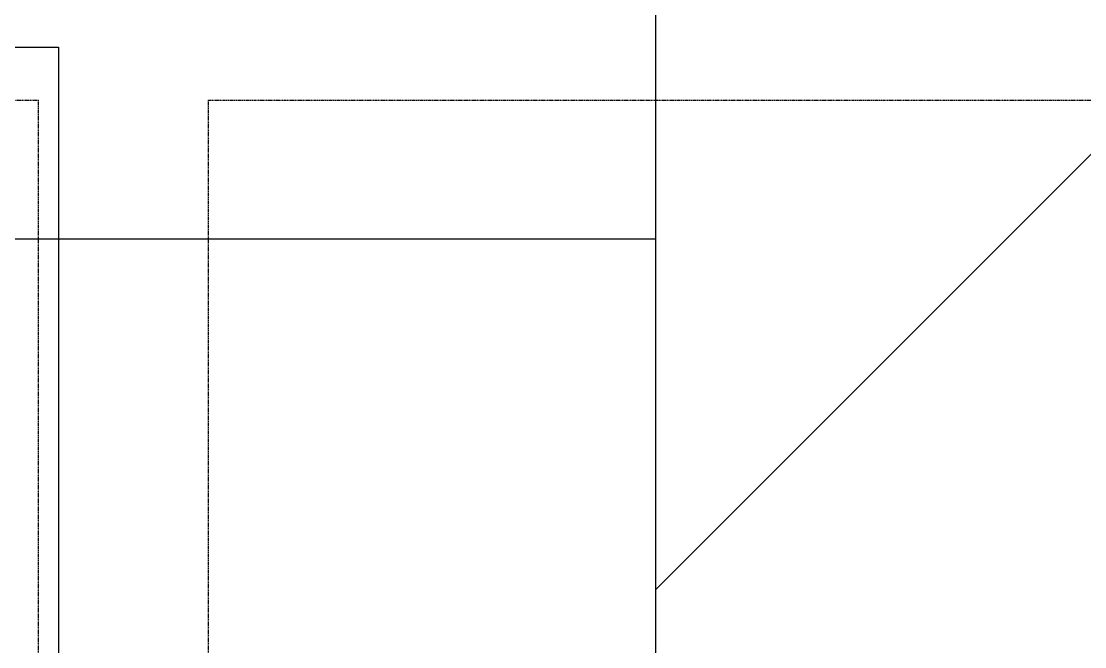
# Model space of a CAD drawing. Extents: x 0 to 160756, y 0 to 229247.
# Drawn here: x 58395 to 60893, y 97917 to 99386 of the extents above; entities that cross this region are included whole.
import ezdxf
from ezdxf.xclip import XClip

# ---------------------------------------------------------------- set-up
doc = ezdxf.new("R2010")
doc.units = 0
doc.header["$LTSCALE"] = 10
doc.header["$XCLIPFRAME"] = 2
doc.linetypes.add('H12設備棟3F$0$HIDDEN', pattern=[0.375, 0.25, -0.125])
for name, color, linetype in [('H12設備棟3F$0$ARC-BEAM', 252, 'H12設備棟3F$0$HIDDEN'), ('H12設備棟3F$0$\uf4c9\ue50a', 252, 'Continuous'), ('XCM7Q30CDA-200K$0$搬運通道', 2, 'Continuous')]:
    doc.layers.add(name, color=color, linetype=linetype)

# ---------------------------------------------------------------- blocks, each defined once
blk = doc.blocks.new('H12設備棟3F')
at = {"layer": 'H12設備棟3F$0$ARC-BEAM'}
for p, q in [((54410.2, 99200.3), (58435.2, 99200.3)), ((58435.2, 95250.3), (58435.2, 99200.3)), ((58835.2, 95250.3), (58835.2, 99200.3)), ((58835.2, 99200.3), (62860.2, 99200.3))]:
    blk.add_line(p, q, dxfattribs=at)
at = {"layer": 'H12設備棟3F$0$\uf4c9\ue50a'}
blk.add_lwpolyline([(59885.2, 96375.3), (55885.2, 96375.3), (55885.2, 98875.3), (59885.2, 98875.3)], close=True, dxfattribs=at)
blk = doc.blocks.new('XCM7Q30CDA-200K')
at = {"layer": 'XCM7Q30CDA-200K$0$搬運通道'}
h = blk.add_hatch(dxfattribs=at)
h.set_pattern_fill('ANSI31', color=256, scale=500)
h.paths.add_polyline_path([(62385.2, 103104.6), (59885.2, 103104.6), (59885.2, 68225.3), (62385.2, 68225.3)])
blk.add_lwpolyline([(58482.2, 95293.9), (54832.5, 95293.9), (54832.5, 99325), (58482.2, 99325)], close=True)
blk.add_lwpolyline([(62385.2, 103104.6), (59885.2, 103104.6), (59885.2, 68225.3), (62385.2, 68225.3)], close=True, dxfattribs=at)

msp = doc.modelspace()

# ---------------------------------------------------------------- block references
msp.add_blockref('XCM7Q30CDA-200K', (0, 0))
ref = msp.add_blockref('H12設備棟3F', (0, 0))
XClip(ref).set_block_clipping_path([(52480.8428845762, 60066.8604644329), (84559.6547477046, 105824.4625800119)])

doc.saveas('drawing.dxf')
